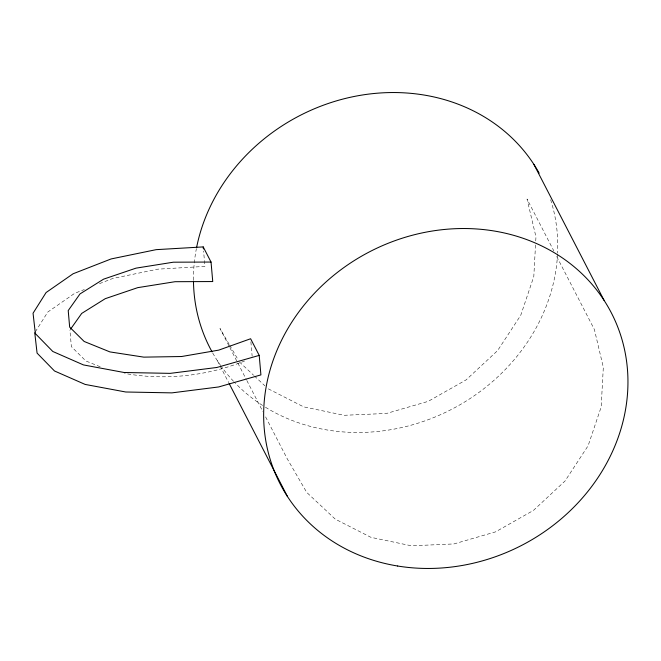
<?xml version="1.0" encoding="UTF-8"?>
<svg xmlns="http://www.w3.org/2000/svg" width="661" height="661" viewBox="0 0 661 661"><rect width="100%" height="100%" fill="white"/><g stroke="black" fill="none" stroke-linecap="round" stroke-linejoin="round"><path stroke-width="0.5" stroke-dasharray="3.31 2.48" d="M535.517 244.991L533.807 276.513L520.736 315.297L497.626 350.57L466.055 379.926L428.188 401.367L386.586 413.439L344.1 415.298L303.614 406.846L267.895 388.635M535.74 240.926L535.964 236.853L527.04 199.035L553.893 251.056M35.297 331.863L47.799 312.033L74.792 293.269L84.302 289.559M99.522 283.635L112.841 278.446L157.83 269.159L204.927 266.408L203.58 251.015M244.595 361.005C206.885 376.142 164.581 380.662 124.582 373.407M100.175 366.764L85.864 360.972L71.363 346.604L69.917 330.079M239.373 361.914L253.634 375.274M254.386 375.977L264.896 385.817M229.177 344.331L219.989 328.5L229.417 346.752M229.681 345.207L238.357 360.154M556.719 256.534L594.404 329.542L603.319 367.359L601.163 407.011L588.092 445.795L564.981 481.076L533.419 510.432L495.543 531.874L453.942 543.937L411.456 545.804L370.97 537.343L335.251 519.133L306.729 492.412L287.353 459.007L265.21 416.116M229.888 347.669L246.371 379.612M246.842 380.521L262.855 411.555M217.337 360.642L219.692 365.203M220.163 366.12L228.648 382.545M250.891 341.828L252.147 356.196M550.638 199.713A186.385 165.324 -27.3 0 1 557.611 252.923M557.562 253.923A186.385 165.324 -27.3 0 1 451.579 409.349A186.385 165.324 -27.3 0 1 263.45 406.003M262.574 405.441A186.385 165.324 -27.3 0 1 234.25 382.05M233.548 381.314A186.385 165.324 -27.3 0 1 221.295 366.434M220.716 365.607A186.385 165.324 -27.3 0 1 212.553 352.751M193.458 280.148A186.385 165.324 -27.3 0 1 194.177 264.012M194.276 262.995A186.385 165.324 -27.3 0 1 196.35 248.776"/><path stroke-width="0.99" d="M70.504 329.244L81.7 313.421L105.264 298.673L137.711 287.651L175.066 281.702L212.743 281.553L211.041 262.053L203.216 246.908L156.128 249.66L111.131 258.938L73.09 273.77L46.096 292.534L33.05 313.223L35.364 333.598L52.797 351.478L83.46 364.922L124.045 372.49L170.191 373.366L216.932 367.458L259.211 355.395L260.913 374.894L218.634 386.958L171.901 392.874L125.747 391.998L85.162 384.429L54.499 370.978L37.074 353.106L34.752 332.723M211.041 262.053L173.364 262.194L136.009 268.143L103.554 279.173L79.998 293.922L68.215 310.579L69.661 327.104L84.154 341.464L109.924 351.908L143.801 357.138L181.618 356.519L218.75 350.123L250.618 338.746L259.211 355.395M533.89 164.374L604.071 300.358M229.119 383.463L287.527 496.626M203.216 246.908L203.398 248.966M212.049 351.85A186.385 165.324 -27.3 0 1 193.475 281.165M196.548 247.768A186.385 165.324 -27.3 0 1 350.983 97.142A186.385 165.324 -27.3 0 1 539.169 173.165M397.641 566.014A186.385 165.324 -27.3 0 0 622.018 339.622A186.385 165.324 -27.3 0 0 317.743 289.84A186.385 165.324 -27.3 0 0 397.641 566.014"/></g></svg>
